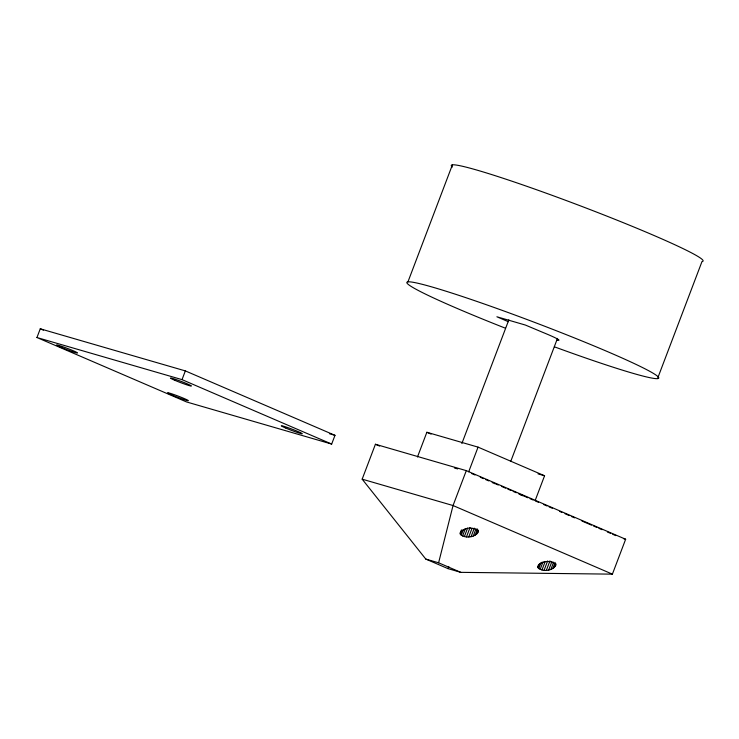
<?xml version="1.0" encoding="UTF-8"?>
<svg xmlns="http://www.w3.org/2000/svg" width="739" height="739" viewBox="0 0 739 739"><rect width="100%" height="100%" fill="white"/><g stroke="black" fill="none" stroke-linecap="round" stroke-linejoin="round"><path stroke-width="1.11" d="M460.776 572.346L438.606 562.795L453.044 505.541L466.3 470.641L625.647 539.248L612.391 574.148L460.776 572.346L447.973 568.624L425.803 559.081L362.165 479.168L375.421 444.268L466.3 470.641M460.157 533.179C463.048 527.387 473.329 526.38 477.8 530.833L478.022 531.932C475.131 537.724 464.849 538.731 460.379 534.279L460.157 533.179L461.348 530.02M537.752 566.582C540.643 560.799 550.924 559.783 555.395 564.245L555.617 565.344C552.726 571.136 542.444 572.143 537.974 567.681L538.546 564.485M36.95 337.529L40.266 328.8L185.341 370.904L334.989 435.336L331.672 444.065L186.597 401.961L36.95 337.529L182.025 379.634L331.672 444.065M182.025 379.634L185.341 370.904M407.946 281.873L452.397 164.852M417.48 456.979L426.856 432.278L478.059 447.132L544.569 475.768L535.184 500.469M461.857 443.548L508.848 319.83M468.674 471.833L478.059 447.132M460.379 534.279L461.949 530.131M447.973 568.624L448.785 566.499M461.191 535.258L463.214 529.946M462.549 536.061L465.394 528.561M464.351 536.616L467.575 528.126M466.475 536.902L470.013 527.572M468.775 536.893L471.972 528.477M471.103 536.579L474.299 528.154M473.283 535.997L476.064 528.671M475.186 535.184L477.542 528.995M476.673 534.186L478.216 530.122M477.643 533.078L478.401 531.073M510.797 461.265L557.465 338.416M537.974 567.681L539.544 563.543M538.786 568.67L541.207 562.296M540.144 569.464L542.989 561.973M541.946 570.028L545.17 561.529M544.07 570.314L547.608 560.984M546.37 570.296L549.964 560.836M548.698 569.991L551.894 561.557M550.878 569.409L553.659 562.083M552.781 568.587L555.137 562.397M554.268 567.598L555.811 563.534M555.238 566.49L555.996 564.476M657.544 378.562L701.995 261.541A134.646 7.981 20.8 0 0 577.399 204.731A134.646 7.981 20.8 0 0 452.342 167.06M538.038 473.875L544.569 475.768M454.402 467.963L457.7 468.923M329.446 433.728L334.989 435.336M623.43 538.602L625.647 539.248M362.165 479.168L453.044 505.541L612.391 574.148M425.803 559.081L438.606 562.795M508.312 321.696L496.894 316.782L525.411 325.058L542.823 332.384A28.054 1.663 20.8 0 1 556.966 340.06M426.856 432.278L431.077 434.098M471.815 473.616L474.992 474.983M480.285 477.265L483.463 478.632M485.578 479.537L488.756 480.904M496.174 484.1L498.289 485.015M501.467 486.382L505.707 488.202M507.822 489.116L511 490.484M513.115 491.398L516.293 492.765M518.409 493.67L527.942 497.781M530.057 498.686L533.235 500.063M535.359 500.968L538.537 502.335M543.83 504.617L547.008 505.984M549.123 506.899L552.301 508.266M559.709 511.462L561.834 512.367M565.012 513.734L569.242 515.563M571.367 516.478L574.536 517.845M581.953 521.032L591.486 525.133M593.602 526.048L596.779 527.415M598.895 528.33L602.073 529.697M607.366 531.978L610.543 533.346M612.668 534.26L615.846 535.627M492.146 482.512L495.306 483.879M519.554 494.317L522.722 495.684M375.421 444.268L379.643 446.079M40.266 328.8L43.425 330.157M505.328 328.171A134.646 7.981 20.8 0 1 429.719 286.326A134.646 7.981 20.8 0 1 639.05 365.851A134.646 7.981 20.8 0 1 554.379 346.813M171.466 394.838A11.224 0.665 20.8 0 0 188.269 400.732A11.224 0.665 20.8 0 0 173.868 394.534A11.224 0.665 20.8 0 0 171.466 394.838M60.616 347.118A11.224 0.665 20.8 0 0 77.419 353.002A11.224 0.665 20.8 0 0 63.018 346.803A11.224 0.665 20.8 0 0 60.616 347.118M174.543 380.179A11.224 0.665 20.8 0 0 191.336 386.063A11.224 0.665 20.8 0 0 176.944 379.864A11.224 0.665 20.8 0 0 174.543 380.179M285.393 427.909A11.224 0.665 20.8 0 0 302.196 433.793A11.224 0.665 20.8 0 0 287.794 427.595A11.224 0.665 20.8 0 0 285.393 427.909"/></g></svg>
